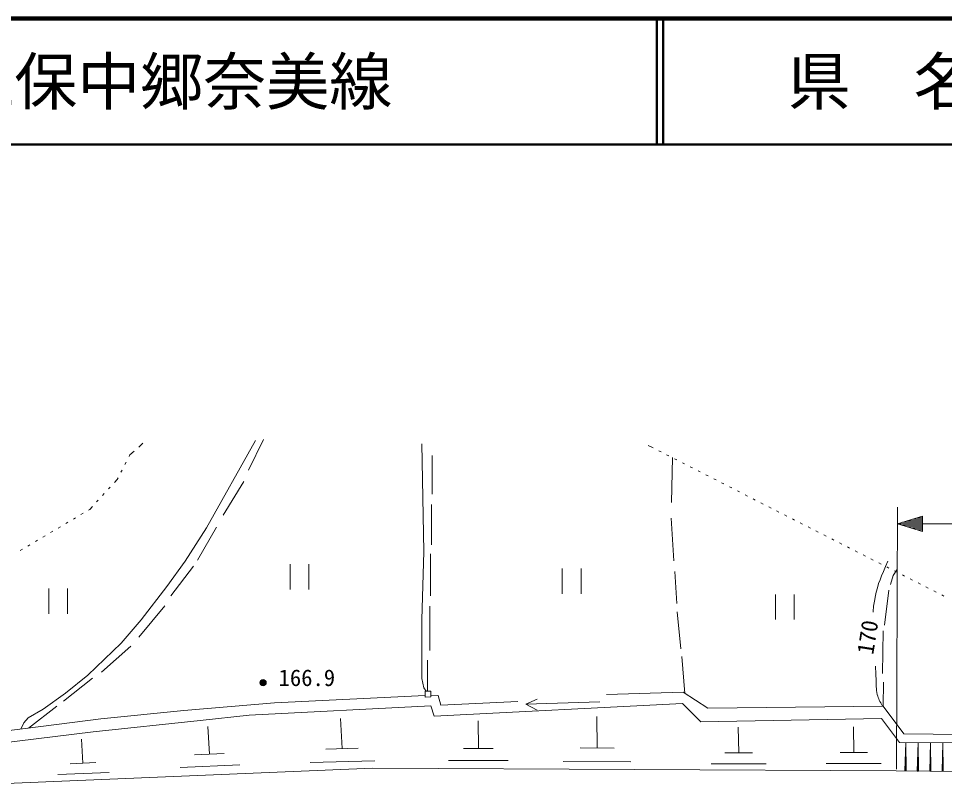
# Model space of a CAD drawing. Units: millimetres, scale not verified. Extents: x 40000 to 680000, y 20000 to 380000.
# Drawn here: x 247074 to 320574, y 319134 to 380000 of the extents above; entities that cross this region are included whole.
import ezdxf
from ezdxf.enums import TextEntityAlignment as Align

# ---------------------------------------------------------------- set-up
doc = ezdxf.new("R2010")
doc.units = ezdxf.units.MM
doc.header["$LTSCALE"] = 1000
doc.header["$PDMODE"] = 32
doc.header["$PDSIZE"] = 500
for name, color, linetype, lineweight in [('M-BGD', 7, 'Continuous', 13), ('M-STR-HTXT', 7, 'Continuous', 13), ('M-TTL', 2, 'Continuous', 140), ('M-TTL-LINE', 7, 'Continuous', 50)]:
    doc.layers.add(name, color=color, linetype=linetype, lineweight=lineweight)
doc.layers.add('M-TTL-TXT', color=7, linetype='Continuous')
doc.styles.add('ＭＳ ゴシック', font='')
doc.styles.get('ＭＳ ゴシック').set_extended_font_data('MS Gothic')

msp = doc.modelspace()

# ---------------------------------------------------------------- linework, layer by layer
at = {"layer": 'M-BGD'}
for p, q in [((256622, 345995), (256950, 346288)), ((266527, 346584), (265338, 344146)), ((255922, 345369), (256250, 345662)), ((297056, 346120), (297451, 345919)), ((297897, 345692), (298075, 345601)), ((255526, 344609), (255618, 344787)), ((255849, 345230), (255922, 345369)), ((279912, 345333), (279912, 342241)), ((298520, 345374), (298699, 345283)), ((298984, 345158), (298900, 341602)), ((299144, 345056), (299322, 344966)), ((299768, 344739), (299946, 344648)), ((255202, 343989), (255294, 344166)), ((300392, 344421), (300570, 344330)), ((301016, 344103), (301194, 344013)), ((254693, 343183), (254898, 343406)), ((254898, 343406), (254971, 343545)), ((264950, 343249), (263325, 340592)), ((301639, 343786), (301818, 343695)), ((302263, 343468), (302441, 343377)), ((254220, 342668), (254355, 342815)), ((302887, 343151), (303065, 343060)), ((303511, 342833), (303689, 342742)), ((304135, 342515), (304313, 342425)), ((253273, 341637), (253408, 341784)), ((253746, 342152), (253881, 342299)), ((304758, 342198), (304937, 342107)), ((305382, 341880), (305560, 341789)), ((252632, 340988), (252730, 341045)), ((252730, 341045), (252934, 341268)), ((279858, 341440), (279858, 338220)), ((306006, 341562), (306184, 341472)), ((306630, 341245), (306808, 341154)), ((251427, 340275), (251599, 340377)), ((252029, 340631), (252202, 340733)), ((298889, 340361), (299083, 336962)), ((307253, 340927), (307432, 340836)), ((307877, 340609), (308055, 340519)), ((250222, 339563), (250394, 339664)), ((250824, 339919), (250997, 340021)), ((262790, 339633), (261280, 337013)), ((308501, 340292), (308679, 340201)), ((309125, 339974), (309303, 339883)), ((309749, 339657), (309927, 339566)), ((249017, 338850), (249189, 338952)), ((249619, 339206), (249791, 339308)), ((310372, 339339), (310551, 339248)), ((310996, 339021), (311174, 338930)), ((247812, 338138), (247984, 338239)), ((248414, 338494), (248586, 338596)), ((311620, 338704), (311798, 338613)), ((312244, 338386), (312422, 338295)), ((247209, 337781), (247381, 337883)), ((279785, 337506), (279785, 334177)), ((312867, 338068), (313046, 337978)), ((313491, 337751), (313669, 337660)), ((314115, 337433), (314293, 337342)), ((268631, 336693), (268631, 334693)), ((270131, 334693), (270131, 336693)), ((314739, 337115), (314917, 337025)), ((315363, 336798), (315541, 336707)), ((260952, 336540), (259170, 334175)), ((290229, 336346), (290229, 334346)), ((291729, 334346), (291729, 336346)), ((299180, 336113), (299320, 333569)), ((315986, 336480), (316165, 336389)), ((316804, 336247), (316505, 335787)), ((316610, 336162), (316788, 336072)), ((316505, 335787), (316285, 335088)), ((317234, 335845), (317412, 335754)), ((317858, 335527), (318036, 335436)), ((318481, 335210), (318660, 335119)), ((249470, 334758), (249470, 332758)), ((250970, 332758), (250970, 334758)), ((316161, 334640), (315801, 331852)), ((319105, 334892), (319283, 334801)), ((319729, 334574), (319907, 334483)), ((307151, 334297), (307151, 332297)), ((308651, 332297), (308651, 334297)), ((320353, 334257), (320531, 334166)), ((258700, 333381), (256614, 330895)), ((279722, 333374), (279722, 329849)), ((299368, 332914), (299655, 329990)), ((315711, 331410), (315666, 328023)), ((255979, 330190), (253669, 328116)), ((299715, 329371), (299969, 326441)), ((279549, 329073), (279549, 326627)), ((252941, 327661), (250655, 325812)), ((315726, 327341), (315715, 325441)), ((293735, 326362), (299831, 326531)), ((279812, 326296), (280379, 326272)), ((280054, 324628), (299790, 325628)), ((280379, 326272), (280597, 325508)), ((280597, 325508), (286705, 325788)), ((287337, 325575), (288230, 325994)), ((293213, 325775), (287337, 325575)), ((299790, 325628), (301228, 324172)), ((250127, 325438), (247876, 323689)), ((265380, 324703), (279799, 325465)), ((279799, 325465), (280054, 324628)), ((287476, 325580), (287337, 325575)), ((287337, 325575), (288246, 325108)), ((252998, 323398), (261503, 324298)), ((261503, 324298), (265380, 324703)), ((272756, 322057), (272644, 324457)), ((283579, 322062), (283550, 324269)), ((293003, 322106), (292971, 324606)), ((301228, 324172), (315583, 324449)), ((315583, 324449), (317016, 322552)), ((262227, 321621), (262092, 323823)), ((304244, 321724), (304201, 323762)), ((313376, 321751), (313349, 323789)), ((244943, 322401), (252998, 323398)), ((252187, 320902), (252071, 322802)), ((274043, 322094), (271470, 322019)), ((284761, 322057), (282397, 322068)), ((294343, 322099), (291664, 322112)), ((317016, 322552), (343223, 322374)), ((317439, 320286), (317506, 322549)), ((317489, 320286), (317506, 322549)), ((317539, 320285), (317506, 322549)), ((318419, 320278), (318486, 322543)), ((318469, 320278), (318486, 322543)), ((318519, 320278), (318486, 322543)), ((319399, 320271), (319466, 322537)), ((319449, 320271), (319466, 322537)), ((319499, 320270), (319466, 322537)), ((320379, 320263), (320446, 322531)), ((320429, 320263), (320446, 322531)), ((320479, 320263), (320446, 322531)), ((263408, 321672), (261046, 321570)), ((305336, 321727), (303152, 321720)), ((314468, 321746), (312284, 321756)), ((242048, 319134), (275204, 320510)), ((253206, 320946), (251168, 320857)), ((264630, 320779), (259906, 320573)), ((275360, 321102), (270213, 320952)), ((275204, 320510), (316734, 320291)), ((285939, 321106), (281211, 321128)), ((295677, 321022), (290319, 321047)), ((306431, 320857), (302063, 320843)), ((315555, 320867), (311188, 320888)), ((254261, 320175), (250184, 319998)), ((316734, 320291), (345583, 320069)), ((317539, 320285), (317439, 320286)), ((318519, 320278), (318419, 320278)), ((319499, 320270), (319399, 320271)), ((320479, 320263), (320379, 320263))]:
    msp.add_line(p, q, dxfattribs=at)
for points in [[(247256, 323611), (247489, 324106), (247846, 324499), (249031, 325177), (250809, 326447), (252587, 327886), (255212, 330426), (256820, 332289), (258852, 334913), (260292, 336945), (261985, 339570), (265880, 346513)], [(279088, 346259), (279257, 337707), (279088, 332289), (279088, 327632), (279257, 326870), (279440, 326608)], [(299831, 326531), (301778, 325261), (315715, 325441)], [(247592, 323653), (253603, 324415), (260207, 325092), (267404, 325685), (279342, 326277)], [(315715, 325441), (317357, 323229), (342874, 322944)], [(241834, 322637), (243528, 323145), (247592, 323653)]]:
    msp.add_lwpolyline(points, dxfattribs=at)
msp.add_lwpolyline([(279815, 326164), (279805, 326616), (279352, 326606), (279363, 326153)], close=True, dxfattribs=at)
for radius in [250, 200, 150, 100, 50, 20]:
    msp.add_circle((266488, 327290), radius, dxfattribs=at)
for points, knots in [([(314902, 332881), (314945, 333429), (314984, 333607), (315071, 334067), (315292, 335238), (315538, 335655), (316087, 336945)], [0, 0, 0, 0, 1, 1, 1, 2, 2, 2, 2]), ([(315087, 328611), (315116, 328236), (315123, 328136), (315137, 327831), (315152, 327500), (315128, 327313), (315157, 326982), (315178, 326739), (315185, 326600), (315240, 326362), (315330, 325978), (315433, 325834), (315655, 325441)], [0, 0, 0, 0, 1, 1, 1, 2, 2, 2, 3, 3, 3, 4, 4, 4, 4])]:
    msp.add_open_spline(points, degree=3, knots=knots, dxfattribs=at)
msp.add_point((266488, 327290), dxfattribs=at)
at = {"layer": 'M-STR-HTXT'}
for p, q in [((316773, 320422), (316843, 341232)), ((316839, 339911), (318841, 340502)), ((318441, 340384), (318841, 340382)), ((318836, 339302), (318841, 340502)), ((316839, 339911), (318836, 339302)), ((316839, 339911), (318839, 339902)), ((318838, 339782), (317238, 339789)), ((318839, 340022), (317239, 340029)), ((317637, 339667), (318837, 339662)), ((317640, 340147), (318840, 340142)), ((318840, 340262), (318040, 340266)), ((318839, 339902), (343441, 339787)), ((318837, 339542), (318037, 339546)), ((318436, 339424), (318836, 339422))]:
    msp.add_line(p, q, dxfattribs=at)
at = {"layer": 'M-TTL'}
msp.add_line((680000, 380000), (40000, 380000), dxfattribs=at)
at = {"layer": 'M-TTL-LINE'}
for p, q in [((297750, 380000), (297750, 370000)), ((298250, 380000), (298250, 370000)), ((40000, 370000), (680000, 370000))]:
    msp.add_line(p, q, dxfattribs=at)

# ---------------------------------------------------------------- texts
at = {"layer": 'M-BGD', "style": 'ＭＳ ゴシック'}
msp.add_text('170', height=1320, rotation=81.027, dxfattribs=at).set_placement((315516, 330738), align=Align.BOTTOM_CENTER)
msp.add_text('166.9', height=1320, dxfattribs=at).set_placement((269961, 327685), align=Align.MIDDLE_CENTER)
at = {"layer": 'M-TTL-TXT', "style": 'ＭＳ ゴシック'}
msp.add_text('一般県道\u3000仁保中郷奈美線', height=3666, dxfattribs=at).set_placement((216734, 375000), align=Align.MIDDLE_LEFT)
msp.add_text('県\u3000名', height=3666, dxfattribs=at).set_placement((315625, 375000), align=Align.MIDDLE_CENTER)

doc.saveas('drawing.dxf')
